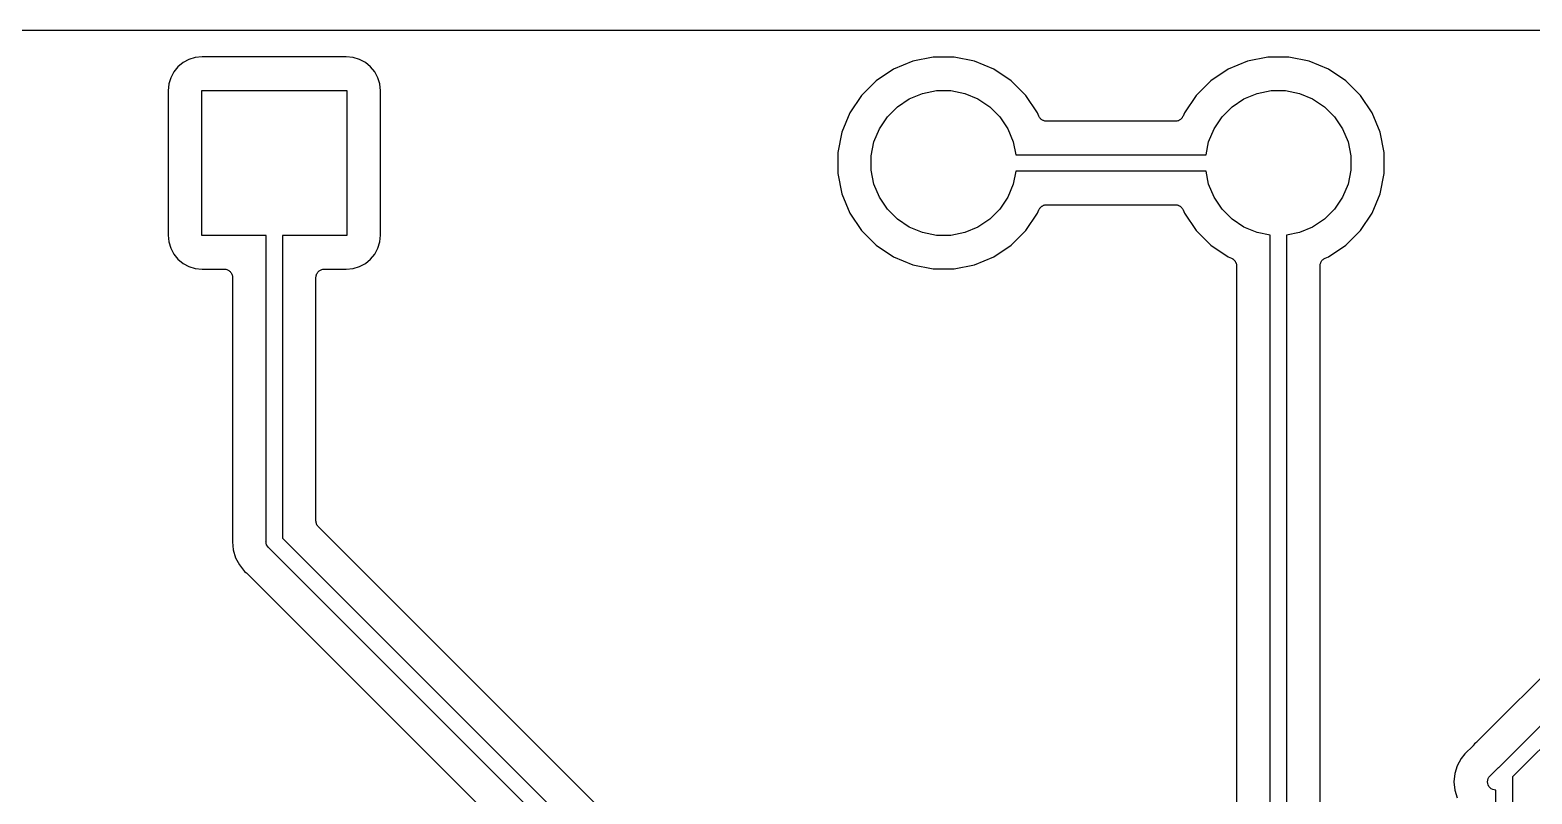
# Model space of a CAD drawing. Extents: x 0.71 to 5.18, y -2.28 to -0.62.
# Drawn here: x 3.154 to 4.052, y -1.077 to -0.621 of the extents above; entities that cross this region are included whole.
import ezdxf

# ---------------------------------------------------------------- set-up
doc = ezdxf.new("R2010")
doc.units = 0
doc.header["$MEASUREMENT"] = 0
doc.layers.add('BLACK', color=7, linetype='CONTINUOUS')

msp = doc.modelspace()

# ---------------------------------------------------------------- linework, layer by layer
at = {"layer": 'BLACK', "linetype": 'CONTINUOUS'}
for p, q in [((0.7255, -0.6205), (5.1745, -0.6205)), ((3.25277, -0.636982), (3.249, -0.638126)), ((3.25694, -0.636572), (3.25277, -0.636982)), ((3.34306, -0.636572), (3.25694, -0.636572)), ((3.34723, -0.636982), (3.34306, -0.636572)), ((3.351, -0.638126), (3.34723, -0.636982)), ((3.69376, -0.636693), (3.68153, -0.639126)), ((3.70624, -0.636693), (3.69376, -0.636693)), ((3.71847, -0.639126), (3.70624, -0.636693)), ((3.89376, -0.636693), (3.88153, -0.639126)), ((3.90624, -0.636693), (3.89376, -0.636693)), ((3.91847, -0.639126), (3.90624, -0.636693)), ((3.23998, -0.645528), (3.23813, -0.649002)), ((3.24248, -0.642482), (3.23998, -0.645528)), ((3.24553, -0.639983), (3.24248, -0.642482)), ((3.249, -0.638126), (3.24553, -0.639983)), ((3.35447, -0.639983), (3.351, -0.638126)), ((3.35752, -0.642482), (3.35447, -0.639983)), ((3.36002, -0.645528), (3.35752, -0.642482)), ((3.36187, -0.649002), (3.36002, -0.645528)), ((3.67001, -0.643898), (3.65964, -0.650826)), ((3.68153, -0.639126), (3.67001, -0.643898)), ((3.72999, -0.643898), (3.71847, -0.639126)), ((3.74036, -0.650826), (3.72999, -0.643898)), ((3.87001, -0.643898), (3.85964, -0.650826)), ((3.88153, -0.639126), (3.87001, -0.643898)), ((3.92999, -0.643898), (3.91847, -0.639126)), ((3.94036, -0.650826), (3.92999, -0.643898)), ((3.23698, -0.652772), (3.23657, -0.656939)), ((3.23813, -0.649002), (3.23698, -0.652772)), ((3.36302, -0.652772), (3.36187, -0.649002)), ((3.36343, -0.656939), (3.36302, -0.652772)), ((3.65964, -0.650826), (3.65083, -0.659644)), ((3.74917, -0.659644), (3.74036, -0.650826)), ((3.85964, -0.650826), (3.85083, -0.659644)), ((3.94917, -0.659644), (3.94036, -0.650826)), ((3.23657, -0.656939), (3.23657, -0.743061)), ((3.25669, -0.743307), (3.25669, -0.656693)), ((3.25669, -0.656693), (3.34331, -0.656693)), ((3.34331, -0.656693), (3.34331, -0.743307)), ((3.36343, -0.743061), (3.36343, -0.656939)), ((3.65083, -0.659644), (3.6439, -0.670013)), ((3.67239, -0.666361), (3.67949, -0.661622)), ((3.67949, -0.661622), (3.68737, -0.658357)), ((3.68737, -0.658357), (3.69573, -0.656693)), ((3.69573, -0.656693), (3.70427, -0.656693)), ((3.70427, -0.656693), (3.71263, -0.658357)), ((3.71263, -0.658357), (3.72051, -0.661622)), ((3.72051, -0.661622), (3.72761, -0.666361)), ((3.7561, -0.670013), (3.74917, -0.659644)), ((3.85083, -0.659644), (3.8439, -0.670013)), ((3.87239, -0.666361), (3.87949, -0.661622)), ((3.87949, -0.661622), (3.88737, -0.658357)), ((3.88737, -0.658357), (3.89573, -0.656693)), ((3.89573, -0.656693), (3.90427, -0.656693)), ((3.90427, -0.656693), (3.91263, -0.658357)), ((3.91263, -0.658357), (3.92051, -0.661622)), ((3.92051, -0.661622), (3.92761, -0.666361)), ((3.9561, -0.670013), (3.94917, -0.659644)), ((3.6439, -0.670013), (3.63913, -0.681534)), ((3.66162, -0.679486), (3.66636, -0.672393)), ((3.66636, -0.672393), (3.67239, -0.666361)), ((3.72761, -0.666361), (3.73364, -0.672393)), ((3.73364, -0.672393), (3.73838, -0.679486)), ((3.75692, -0.671992), (3.7561, -0.670013)), ((3.75714, -0.672403), (3.75692, -0.671992)), ((3.75736, -0.672817), (3.75714, -0.672403)), ((3.75737, -0.672834), (3.75736, -0.672817)), ((3.75738, -0.672853), (3.75737, -0.672834)), ((3.75768, -0.673212), (3.75738, -0.672853)), ((3.84258, -0.672911), (3.84228, -0.673268)), ((3.84259, -0.672892), (3.84258, -0.672911)), ((3.8426, -0.672875), (3.84259, -0.672892)), ((3.84283, -0.672465), (3.8426, -0.672875)), ((3.84305, -0.672056), (3.84283, -0.672465)), ((3.84307, -0.672017), (3.84305, -0.672056)), ((3.84308, -0.671992), (3.84307, -0.672015)), ((3.84307, -0.672015), (3.84307, -0.672016)), ((3.84307, -0.672016), (3.84307, -0.672017)), ((3.8439, -0.670013), (3.84308, -0.671992)), ((3.86162, -0.679486), (3.86636, -0.672393)), ((3.86636, -0.672393), (3.87239, -0.666361)), ((3.92761, -0.666361), (3.93364, -0.672393)), ((3.93364, -0.672393), (3.93838, -0.679486)), ((3.96087, -0.681534), (3.9561, -0.670013)), ((3.63913, -0.681534), (3.63669, -0.693765)), ((3.65836, -0.687368), (3.66162, -0.679486)), ((3.73838, -0.679486), (3.74164, -0.687368)), ((3.75797, -0.673577), (3.75768, -0.673212)), ((3.75799, -0.673591), (3.75797, -0.673577)), ((3.758, -0.673608), (3.75799, -0.673591)), ((3.75836, -0.673904), (3.758, -0.673608)), ((3.75872, -0.674204), (3.75836, -0.673904)), ((3.75874, -0.674215), (3.75872, -0.674204)), ((3.75875, -0.674229), (3.75874, -0.674215)), ((3.75916, -0.674449), (3.75875, -0.674229)), ((3.75957, -0.674674), (3.75916, -0.674449)), ((3.75959, -0.674681), (3.75957, -0.674674)), ((3.75961, -0.674691), (3.75959, -0.674681)), ((3.76006, -0.674828), (3.75961, -0.674691)), ((3.7605, -0.674969), (3.76006, -0.674828)), ((3.76052, -0.674972), (3.7605, -0.674969)), ((3.76054, -0.674978), (3.76052, -0.674972)), ((3.76101, -0.675026), (3.76054, -0.674978)), ((3.76147, -0.675078), (3.76101, -0.675026)), ((3.76151, -0.675079), (3.76147, -0.675078)), ((3.76152, -0.675079), (3.76151, -0.675079)), ((3.76154, -0.675079), (3.76152, -0.675079)), ((3.76152, -0.675079), (3.76152, -0.675079)), ((3.83846, -0.675079), (3.76154, -0.675079)), ((3.83892, -0.675033), (3.83846, -0.675079)), ((3.83939, -0.674992), (3.83892, -0.675033)), ((3.83941, -0.674986), (3.83939, -0.674992)), ((3.83943, -0.674984), (3.83941, -0.674986)), ((3.83987, -0.674849), (3.83943, -0.674984)), ((3.84032, -0.674718), (3.83987, -0.674849)), ((3.84034, -0.674708), (3.84032, -0.674718)), ((3.84036, -0.674701), (3.84034, -0.674708)), ((3.84078, -0.674483), (3.84036, -0.674701)), ((3.84119, -0.674267), (3.84078, -0.674483)), ((3.84121, -0.674254), (3.84119, -0.674267)), ((3.84123, -0.674243), (3.84121, -0.674254)), ((3.84159, -0.673949), (3.84123, -0.674243)), ((3.84195, -0.673657), (3.84159, -0.673949)), ((3.84196, -0.67364), (3.84195, -0.673657)), ((3.84198, -0.673627), (3.84196, -0.67364)), ((3.84228, -0.673268), (3.84198, -0.673627)), ((3.85836, -0.687368), (3.86162, -0.679486)), ((3.93838, -0.679486), (3.94164, -0.687368)), ((3.96331, -0.693765), (3.96087, -0.681534)), ((3.65669, -0.695735), (3.65836, -0.687368)), ((3.74164, -0.687368), (3.74318, -0.695079)), ((3.85682, -0.695079), (3.85836, -0.687368)), ((3.94164, -0.687368), (3.94331, -0.695735)), ((3.63669, -0.693765), (3.63669, -0.706235)), ((3.65669, -0.704265), (3.65669, -0.695735)), ((3.74318, -0.695079), (3.85682, -0.695079)), ((3.94331, -0.695735), (3.94331, -0.704265)), ((3.96331, -0.706235), (3.96331, -0.693765)), ((3.63669, -0.706235), (3.63913, -0.718466)), ((3.65836, -0.712632), (3.65669, -0.704265)), ((3.74318, -0.704921), (3.74164, -0.712632)), ((3.85682, -0.704921), (3.74318, -0.704921)), ((3.85836, -0.712632), (3.85682, -0.704921)), ((3.94331, -0.704265), (3.94164, -0.712632)), ((3.96087, -0.718466), (3.96331, -0.706235)), ((3.66162, -0.720514), (3.65836, -0.712632)), ((3.74164, -0.712632), (3.73838, -0.720514)), ((3.86162, -0.720514), (3.85836, -0.712632)), ((3.94164, -0.712632), (3.93838, -0.720514)), ((3.63913, -0.718466), (3.6439, -0.729987)), ((3.66636, -0.727607), (3.66162, -0.720514)), ((3.73838, -0.720514), (3.73364, -0.727607)), ((3.75742, -0.727089), (3.75772, -0.726731)), ((3.75772, -0.726731), (3.75802, -0.726373)), ((3.75802, -0.726373), (3.75804, -0.72636)), ((3.75804, -0.72636), (3.75805, -0.726343)), ((3.75805, -0.726343), (3.75841, -0.726051)), ((3.75841, -0.726051), (3.75877, -0.725757)), ((3.75877, -0.725757), (3.75879, -0.725746)), ((3.75879, -0.725746), (3.75881, -0.725733)), ((3.75881, -0.725733), (3.75922, -0.725517)), ((3.75922, -0.725517), (3.75964, -0.725299)), ((3.75964, -0.725299), (3.75966, -0.725292)), ((3.75966, -0.725292), (3.75968, -0.725282)), ((3.75968, -0.725282), (3.76013, -0.725151)), ((3.76013, -0.725151), (3.76057, -0.725016)), ((3.76057, -0.725016), (3.76059, -0.725014)), ((3.76059, -0.725014), (3.76061, -0.725008)), ((3.76061, -0.725008), (3.76108, -0.724967)), ((3.76108, -0.724967), (3.76154, -0.724921)), ((3.76154, -0.724921), (3.83846, -0.724921)), ((3.83846, -0.724921), (3.83848, -0.724921)), ((3.83848, -0.724921), (3.83848, -0.724921)), ((3.83848, -0.724921), (3.83849, -0.724921)), ((3.83849, -0.724921), (3.83853, -0.724922)), ((3.83853, -0.724922), (3.83899, -0.724974)), ((3.83899, -0.724974), (3.83946, -0.725022)), ((3.83946, -0.725022), (3.83948, -0.725028)), ((3.83948, -0.725028), (3.8395, -0.725031)), ((3.8395, -0.725031), (3.83994, -0.725172)), ((3.83994, -0.725172), (3.84039, -0.725309)), ((3.84039, -0.725309), (3.84041, -0.725319)), ((3.84041, -0.725319), (3.84043, -0.725326)), ((3.84043, -0.725326), (3.84084, -0.72555)), ((3.84084, -0.72555), (3.84125, -0.725771)), ((3.84125, -0.725771), (3.84126, -0.725785)), ((3.84126, -0.725785), (3.84128, -0.725796)), ((3.84128, -0.725796), (3.84164, -0.726095)), ((3.84164, -0.726095), (3.842, -0.726392)), ((3.842, -0.726392), (3.84201, -0.726409)), ((3.84201, -0.726409), (3.84203, -0.726423)), ((3.84203, -0.726423), (3.84232, -0.726788)), ((3.84232, -0.726788), (3.84262, -0.727147)), ((3.86636, -0.727607), (3.86162, -0.720514)), ((3.93838, -0.720514), (3.93364, -0.727607)), ((3.9561, -0.729987), (3.96087, -0.718466)), ((3.6439, -0.729987), (3.65083, -0.740356)), ((3.67239, -0.733639), (3.66636, -0.727607)), ((3.67949, -0.738378), (3.67239, -0.733639)), ((3.72761, -0.733639), (3.72051, -0.738378)), ((3.73364, -0.727607), (3.72761, -0.733639)), ((3.74917, -0.740356), (3.7561, -0.729987)), ((3.7561, -0.729987), (3.75692, -0.728008)), ((3.75692, -0.728008), (3.75693, -0.727985)), ((3.75693, -0.727983), (3.75695, -0.727944)), ((3.75693, -0.727984), (3.75693, -0.727983)), ((3.75693, -0.727985), (3.75693, -0.727984)), ((3.75695, -0.727944), (3.75717, -0.727534)), ((3.75717, -0.727534), (3.7574, -0.727125)), ((3.7574, -0.727125), (3.75741, -0.727109)), ((3.75741, -0.727109), (3.75742, -0.727089)), ((3.84262, -0.727147), (3.84263, -0.727166)), ((3.84263, -0.727166), (3.84264, -0.727183)), ((3.84264, -0.727183), (3.84286, -0.727597)), ((3.84286, -0.727597), (3.84308, -0.728008)), ((3.84308, -0.728008), (3.8439, -0.729987)), ((3.8439, -0.729987), (3.85083, -0.740356)), ((3.87239, -0.733639), (3.86636, -0.727607)), ((3.87949, -0.738378), (3.87239, -0.733639)), ((3.92761, -0.733639), (3.92051, -0.738378)), ((3.93364, -0.727607), (3.92761, -0.733639)), ((3.94917, -0.740356), (3.9561, -0.729987)), ((3.23657, -0.743061), (3.23698, -0.747228)), ((3.29508, -0.743307), (3.25669, -0.743307)), ((3.29508, -0.926199), (3.29508, -0.743307)), ((3.34331, -0.743307), (3.30492, -0.743307)), ((3.30492, -0.743307), (3.30492, -0.924403)), ((3.36302, -0.747228), (3.36343, -0.743061)), ((3.65083, -0.740356), (3.65964, -0.749174)), ((3.68737, -0.741643), (3.67949, -0.738378)), ((3.69573, -0.743307), (3.68737, -0.741643)), ((3.70427, -0.743307), (3.69573, -0.743307)), ((3.71263, -0.741643), (3.70427, -0.743307)), ((3.72051, -0.738378), (3.71263, -0.741643)), ((3.74036, -0.749174), (3.74917, -0.740356)), ((3.85083, -0.740356), (3.85964, -0.749174)), ((3.88737, -0.741643), (3.87949, -0.738378)), ((3.89508, -0.743177), (3.88737, -0.741643)), ((3.89508, -1.21124), (3.89508, -0.743177)), ((3.91263, -0.741643), (3.90492, -0.743177)), ((3.90492, -0.743177), (3.90492, -1.20944)), ((3.92051, -0.738378), (3.91263, -0.741643)), ((3.94036, -0.749174), (3.94917, -0.740356)), ((3.23698, -0.747228), (3.23813, -0.750998)), ((3.23813, -0.750998), (3.23998, -0.754472)), ((3.36002, -0.754472), (3.36187, -0.750998)), ((3.36187, -0.750998), (3.36302, -0.747228)), ((3.65964, -0.749174), (3.67001, -0.756102)), ((3.72999, -0.756102), (3.74036, -0.749174)), ((3.85964, -0.749174), (3.87001, -0.756102)), ((3.92999, -0.756102), (3.94036, -0.749174)), ((3.23998, -0.754472), (3.24248, -0.757518)), ((3.24248, -0.757518), (3.24553, -0.760017)), ((3.24553, -0.760017), (3.249, -0.761874)), ((3.249, -0.761874), (3.25277, -0.763018)), ((3.34723, -0.763018), (3.351, -0.761874)), ((3.351, -0.761874), (3.35447, -0.760017)), ((3.35447, -0.760017), (3.35752, -0.757518)), ((3.35752, -0.757518), (3.36002, -0.754472)), ((3.67001, -0.756102), (3.68153, -0.760874)), ((3.68153, -0.760874), (3.69376, -0.763307)), ((3.70624, -0.763307), (3.71847, -0.760874)), ((3.71847, -0.760874), (3.72999, -0.756102)), ((3.87001, -0.756102), (3.87199, -0.756922)), ((3.87199, -0.756922), (3.87202, -0.756932)), ((3.87202, -0.756932), (3.87202, -0.756932)), ((3.87202, -0.756932), (3.87202, -0.756933)), ((3.87202, -0.756933), (3.87206, -0.756949)), ((3.87206, -0.756949), (3.87247, -0.757175)), ((3.87247, -0.757175), (3.87287, -0.757396)), ((3.87287, -0.757396), (3.87289, -0.75741)), ((3.87289, -0.75741), (3.87291, -0.757421)), ((3.87291, -0.757421), (3.87327, -0.757722)), ((3.87327, -0.757722), (3.87363, -0.758018)), ((3.87363, -0.758018), (3.87364, -0.758035)), ((3.87364, -0.758035), (3.87366, -0.758049)), ((3.87366, -0.758049), (3.87395, -0.758413)), ((3.87395, -0.758413), (3.87424, -0.758774)), ((3.87424, -0.758774), (3.87425, -0.758794)), ((3.87425, -0.758794), (3.87427, -0.758811)), ((3.87427, -0.758811), (3.87448, -0.759224)), ((3.87448, -0.759224), (3.8747, -0.759636)), ((3.8747, -0.759636), (3.87471, -0.759657)), ((3.87471, -0.759657), (3.87472, -0.759676)), ((3.87472, -0.759676), (3.87485, -0.760126)), ((3.87485, -0.760126), (3.87498, -0.76057)), ((3.87498, -0.76057), (3.87499, -0.760592)), ((3.87499, -0.760592), (3.87499, -0.760613)), ((3.87499, -0.760613), (3.87503, -0.761078)), ((3.87503, -0.761078), (3.87508, -0.761541)), ((3.87508, -0.761541), (3.87508, -1.21001)), ((3.92492, -0.761471), (3.92497, -0.761005)), ((3.92492, -0.761514), (3.92492, -0.761471)), ((3.92492, -0.761515), (3.92492, -0.761514)), ((3.92492, -0.761516), (3.92492, -0.761515)), ((3.92492, -0.761541), (3.92492, -0.761516)), ((3.92492, -1.19909), (3.92492, -0.761541)), ((3.92497, -0.761005), (3.92502, -0.760544)), ((3.92502, -0.760544), (3.92503, -0.760524)), ((3.92503, -0.760502), (3.92517, -0.760055)), ((3.92503, -0.760524), (3.92503, -0.760502)), ((3.92517, -0.760055), (3.92531, -0.759612)), ((3.92531, -0.759612), (3.92532, -0.759592)), ((3.92532, -0.759592), (3.92533, -0.759572)), ((3.92533, -0.759572), (3.92555, -0.759164)), ((3.92555, -0.759164), (3.92577, -0.758753)), ((3.92577, -0.758753), (3.92579, -0.758735)), ((3.92579, -0.758735), (3.9258, -0.758716)), ((3.9258, -0.758716), (3.92609, -0.75836)), ((3.92609, -0.75836), (3.92639, -0.758)), ((3.92639, -0.758), (3.92641, -0.757986)), ((3.92641, -0.757986), (3.92642, -0.757969)), ((3.92642, -0.757969), (3.92679, -0.757676)), ((3.92679, -0.757676), (3.92715, -0.757381)), ((3.92715, -0.757381), (3.92717, -0.757371)), ((3.92717, -0.757371), (3.92718, -0.757357)), ((3.92718, -0.757357), (3.9276, -0.757141)), ((3.9276, -0.757141), (3.92801, -0.756922)), ((3.92801, -0.756922), (3.92999, -0.756102)), ((3.25277, -0.763018), (3.25694, -0.763428)), ((3.25694, -0.763428), (3.27008, -0.763428)), ((3.27008, -0.763428), (3.27011, -0.763428)), ((3.27011, -0.763428), (3.27011, -0.763428)), ((3.27011, -0.763428), (3.27011, -0.763428)), ((3.27011, -0.763428), (3.27015, -0.763429)), ((3.27015, -0.763429), (3.27062, -0.763481)), ((3.27062, -0.763481), (3.27108, -0.76353)), ((3.27108, -0.76353), (3.2711, -0.763535)), ((3.2711, -0.763535), (3.27112, -0.763537)), ((3.27112, -0.763537), (3.27157, -0.76368)), ((3.27157, -0.76368), (3.27202, -0.763819)), ((3.27202, -0.763819), (3.27203, -0.763827)), ((3.27203, -0.763827), (3.27205, -0.763832)), ((3.27205, -0.763832), (3.27246, -0.764059)), ((3.27246, -0.764059), (3.27287, -0.764283)), ((3.27287, -0.764283), (3.27289, -0.764294)), ((3.27289, -0.764294), (3.2729, -0.764302)), ((3.2729, -0.764302), (3.27326, -0.764604)), ((3.27326, -0.764604), (3.27363, -0.764905)), ((3.27363, -0.764905), (3.27364, -0.764918)), ((3.27364, -0.764918), (3.27365, -0.76493)), ((3.27365, -0.76493), (3.27395, -0.765296)), ((3.27395, -0.765296), (3.27424, -0.765661)), ((3.27424, -0.765661), (3.27425, -0.765677)), ((3.27425, -0.765677), (3.27426, -0.76569)), ((3.27426, -0.76569), (3.27448, -0.766107)), ((3.27448, -0.766107), (3.2747, -0.766523)), ((3.2747, -0.766523), (3.27471, -0.766539)), ((3.27471, -0.766539), (3.27471, -0.766555)), ((3.27471, -0.766555), (3.27485, -0.767005)), ((3.27485, -0.767005), (3.27498, -0.767457)), ((3.27498, -0.767457), (3.27499, -0.767474)), ((3.27499, -0.767474), (3.27499, -0.767491)), ((3.27499, -0.767491), (3.27503, -0.767959)), ((3.27503, -0.767959), (3.27508, -0.768428)), ((3.27508, -0.768428), (3.27508, -0.924971)), ((3.32492, -0.768358), (3.32497, -0.767889)), ((3.32492, -0.768392), (3.32492, -0.768358)), ((3.32492, -0.768393), (3.32492, -0.768392)), ((3.32492, -0.768394), (3.32492, -0.768393)), ((3.32492, -0.768428), (3.32492, -0.768394)), ((3.32492, -0.914047), (3.32492, -0.768428)), ((3.32497, -0.767889), (3.32502, -0.767423)), ((3.32502, -0.767423), (3.32503, -0.767406)), ((3.32503, -0.767388), (3.32517, -0.76694)), ((3.32503, -0.767406), (3.32503, -0.767388)), ((3.32517, -0.76694), (3.32531, -0.76649)), ((3.32531, -0.76649), (3.32532, -0.766475)), ((3.32532, -0.766475), (3.32533, -0.766458)), ((3.32533, -0.766458), (3.32555, -0.766047)), ((3.32555, -0.766047), (3.32578, -0.765632)), ((3.32578, -0.765632), (3.32579, -0.765619)), ((3.32579, -0.765619), (3.3258, -0.765603)), ((3.3258, -0.765603), (3.3261, -0.765243)), ((3.3261, -0.765243), (3.3264, -0.76488)), ((3.3264, -0.76488), (3.32641, -0.764869)), ((3.32641, -0.764869), (3.32642, -0.764856)), ((3.32642, -0.764856), (3.32679, -0.764561)), ((3.32679, -0.764561), (3.32715, -0.764263)), ((3.32715, -0.764263), (3.32717, -0.764255)), ((3.32717, -0.764255), (3.32718, -0.764244)), ((3.32718, -0.764244), (3.3276, -0.764026)), ((3.3276, -0.764026), (3.32802, -0.763805)), ((3.32802, -0.763805), (3.32803, -0.7638)), ((3.32803, -0.7638), (3.32805, -0.763792)), ((3.32805, -0.763792), (3.3285, -0.76366)), ((3.3285, -0.76366), (3.32895, -0.763523)), ((3.32895, -0.763523), (3.32897, -0.763522)), ((3.32897, -0.763522), (3.32898, -0.763517)), ((3.32898, -0.763517), (3.32945, -0.763474)), ((3.32945, -0.763474), (3.32992, -0.763428)), ((3.32992, -0.763428), (3.34306, -0.763428)), ((3.34306, -0.763428), (3.34723, -0.763018)), ((3.69376, -0.763307), (3.70624, -0.763307)), ((4.27361, -0.791142), (4.01842, -1.04634)), ((4.03169, -1.06135), (4.29508, -0.797961)), ((4.30331, -0.80365), (4.03992, -1.06704)), ((3.32497, -0.914506), (3.32492, -0.914047)), ((3.32501, -0.914967), (3.32497, -0.914506)), ((3.32501, -0.914992), (3.32501, -0.914967)), ((3.32502, -0.915018), (3.32501, -0.914992)), ((3.32515, -0.915459), (3.32502, -0.915018)), ((3.30492, -0.924403), (3.82438, -1.44386)), ((3.32528, -0.915904), (3.32515, -0.915459)), ((3.32529, -0.915927), (3.32528, -0.915904)), ((3.3253, -0.915953), (3.32529, -0.915927)), ((3.32552, -0.916361), (3.3253, -0.915953)), ((3.32573, -0.91677), (3.32552, -0.916361)), ((3.32574, -0.916791), (3.32573, -0.91677)), ((3.32576, -0.916814), (3.32574, -0.916791)), ((3.32605, -0.917172), (3.32576, -0.916814)), ((3.32634, -0.917533), (3.32605, -0.917172)), ((3.32637, -0.91757), (3.32634, -0.917533)), ((3.32637, -0.917571), (3.32637, -0.91757)), ((3.32637, -0.91757), (3.32637, -0.91757)), ((3.32639, -0.917583), (3.32637, -0.917571)), ((3.78288, -1.37408), (3.32639, -0.917583)), ((3.27505, -0.925461), (3.27496, -0.926441)), ((3.27496, -0.926441), (3.27544, -0.931326)), ((3.27508, -0.925041), (3.27505, -0.925251)), ((3.27505, -0.925251), (3.27505, -0.925461)), ((3.27508, -0.924971), (3.27508, -0.925041)), ((3.27544, -0.931326), (3.27686, -0.936024)), ((3.29506, -0.926441), (3.29508, -0.926199)), ((3.29508, -0.926682), (3.29506, -0.926441)), ((3.29514, -0.927328), (3.29508, -0.926682)), ((3.29515, -0.927406), (3.29514, -0.927328)), ((3.29543, -0.928333), (3.29515, -0.927406)), ((3.29589, -0.929188), (3.29543, -0.928333)), ((3.29635, -0.92975), (3.29589, -0.929188)), ((3.2965, -0.929938), (3.29635, -0.92975)), ((3.29669, -0.930092), (3.2965, -0.929938)), ((3.81742, -1.45082), (3.29669, -0.930092)), ((3.27686, -0.936024), (3.27918, -0.940353)), ((3.27918, -0.940353), (3.2811, -0.942694)), ((3.2811, -0.942694), (3.28229, -0.944148)), ((3.28229, -0.944148), (3.28305, -0.944773)), ((3.28305, -0.944773), (3.28311, -0.944817)), ((3.28311, -0.944817), (3.28325, -0.944968)), ((3.28325, -0.944968), (3.28342, -0.945102)), ((3.28342, -0.945102), (3.79138, -1.45307)), ((4.01634, -1.04842), (4.01151, -1.05324)), ((4.01647, -1.04825), (4.01634, -1.04842)), ((4.01662, -1.04811), (4.01647, -1.04825)), ((4.01667, -1.04805), (4.01662, -1.04811)), ((4.01729, -1.04729), (4.01667, -1.04805)), ((4.01805, -1.04667), (4.01729, -1.04729)), ((4.0182, -1.04652), (4.01805, -1.04667)), ((4.01837, -1.04639), (4.0182, -1.04652)), ((4.01842, -1.04634), (4.01837, -1.04639)), ((4.00918, -1.05609), (4.00686, -1.06042)), ((4.01151, -1.05324), (4.00918, -1.05609)), ((4.00544, -1.06511), (4.00496, -1.07)), ((4.00686, -1.06042), (4.00544, -1.06511)), ((4.02543, -1.06811), (4.02589, -1.06725)), ((4.02589, -1.06725), (4.02635, -1.06669)), ((4.02635, -1.06669), (4.03135, -1.06169)), ((4.03135, -1.06169), (4.0315, -1.0615)), ((4.0315, -1.0615), (4.03169, -1.06135)), ((4.03169, -1.06135), (4.03169, -1.06135)), ((4.03169, -1.06135), (4.03169, -1.06135)), ((4.03992, -1.06704), (4.03992, -1.26476)), ((4.00496, -1.07), (4.00544, -1.07489)), ((4.00544, -1.07489), (4.00686, -1.07958)), ((4.02506, -1.07), (4.02515, -1.06904)), ((4.02515, -1.07096), (4.02506, -1.07)), ((4.02515, -1.06904), (4.02543, -1.06811)), ((4.02543, -1.07189), (4.02515, -1.07096)), ((4.02589, -1.07275), (4.02543, -1.07189)), ((4.0265, -1.0735), (4.02589, -1.07275)), ((4.02725, -1.07411), (4.0265, -1.0735)), ((4.02811, -1.07457), (4.02725, -1.07411)), ((4.02904, -1.07485), (4.02811, -1.07457)), ((4.03, -1.07495), (4.02904, -1.07485)), ((4.03008, -1.07494), (4.03, -1.07495)), ((4.03008, -1.26296), (4.03008, -1.07494))]:
    msp.add_line(p, q, dxfattribs=at)

doc.saveas('drawing.dxf')
